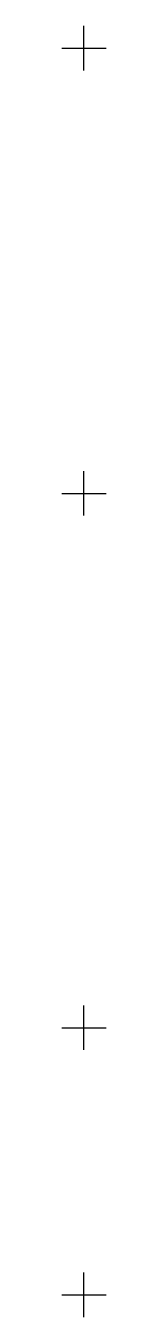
# Model space of a CAD drawing. Header units: metres. Extents: x -0.5 to 50.5, y -28.5 to 0.5.
# Drawn here: x -0.5 to 0.5, y -28.5 to 0.5 of the extents above.
import ezdxf

# ---------------------------------------------------------------- set-up
doc = ezdxf.new("R2010")
doc.units = ezdxf.units.M

msp = doc.modelspace()

# ---------------------------------------------------------------- linework, layer by layer
for p, q in [((0, -0.5), (0, 0.5)), ((-0.5, 0), (0.5, 0)), ((0, -10.5), (0, -9.5)), ((-0.5, -10), (0.5, -10)), ((0, -22.5), (0, -21.5)), ((-0.5, -22), (0.5, -22)), ((0, -28.5), (0, -27.5)), ((-0.5, -28), (0.5, -28))]:
    msp.add_line(p, q)

doc.saveas('drawing.dxf')
